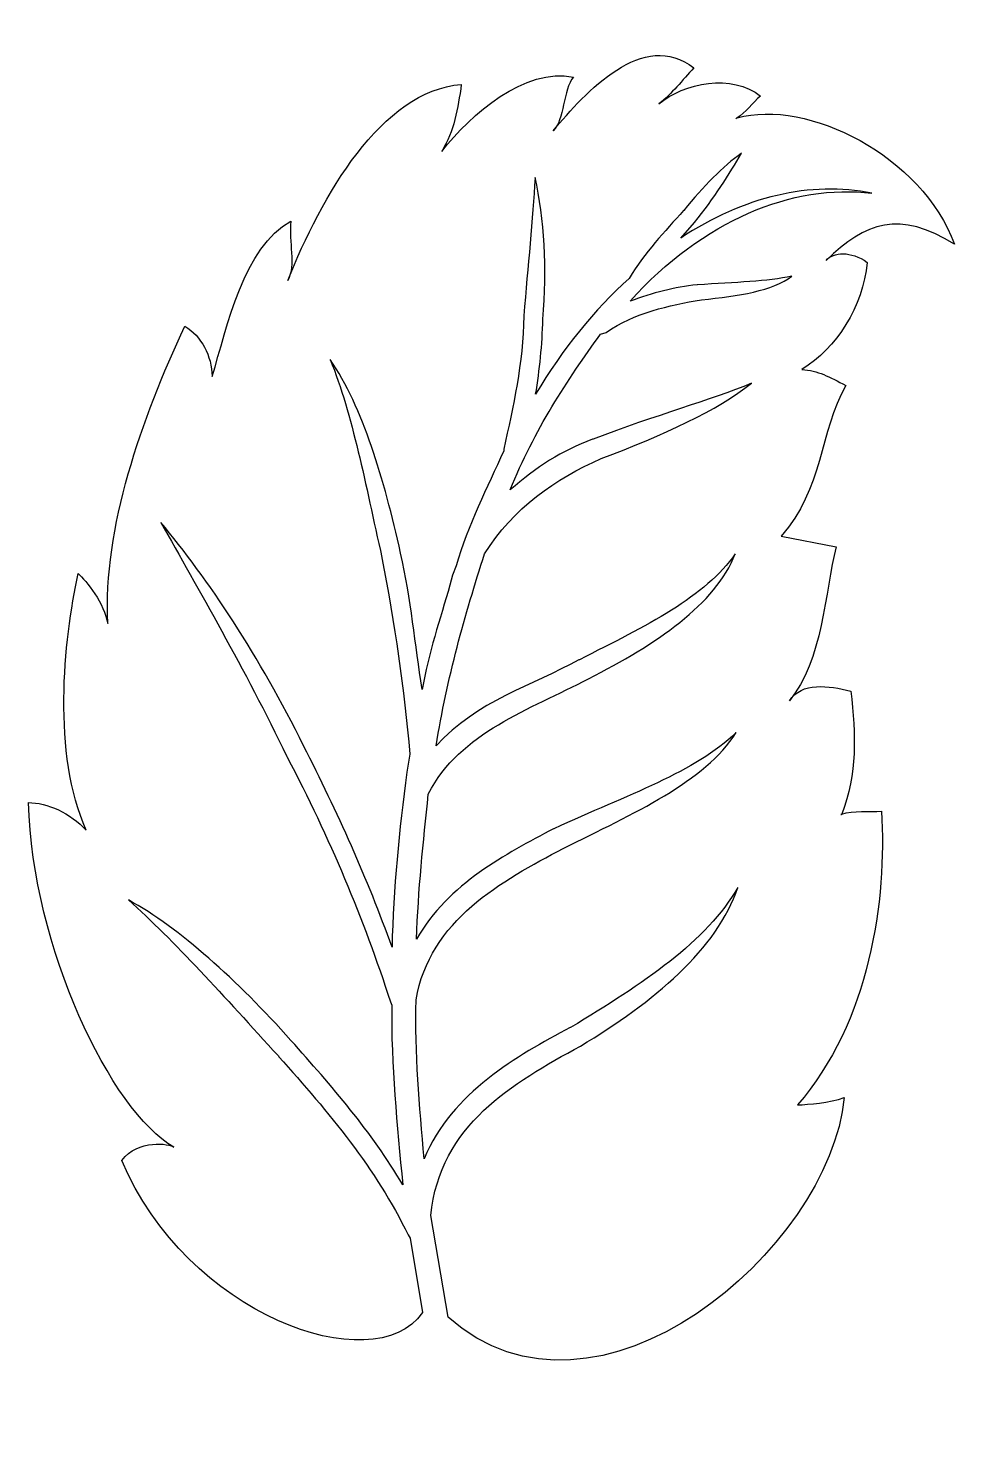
# Model space of a CAD drawing. Header units: centimetres. Extents: x -6.5 to 6.5, y -10.4 to 9.5.
import ezdxf

# ---------------------------------------------------------------- set-up
doc = ezdxf.new("R2010")
doc.units = ezdxf.units.CM
doc.header["$MEASUREMENT"] = 0
doc.layers.add('Camada 1', color=7, linetype='Continuous')

msp = doc.modelspace()

# ---------------------------------------------------------------- linework, layer by layer
at = {"layer": 'Camada 1'}
msp.add_open_spline([(-1.16673, -7.36642), (-1.60763, -6.45062), (-2.27573, -5.64919), (-2.97246, -4.87645), (-2.97246, -4.87645), (-2.97246, -4.87645), (-2.97868, -4.86571), (-2.97868, -4.86571), (-2.97868, -4.86571), (-3.73803, -4.03394), (-4.43479, -3.25403), (-5.07511, -2.68525), (-5.07511, -2.68525), (-4.35065, -3.08059), (-3.56005, -3.80505), (-2.8025, -4.64753), (-2.8025, -4.64753), (-2.23904, -5.28428), (-1.67736, -5.92115), (-1.24003, -6.66881), (-1.24003, -6.66881), (-1.31964, -5.83704), (-1.40547, -4.99101), (-1.39386, -4.15741), (-1.39386, -4.15741), (-1.39386, -4.15741), (-1.41355, -4.10907), (-1.41355, -4.10907), (-1.41355, -4.10907), (-1.78558, -2.94818), (-2.26498, -1.81233), (-2.85529, -0.68901), (-2.85529, -0.68901), (-2.85529, -0.68901), (-2.86066, -0.67827), (-2.86066, -0.67827), (-2.86066, -0.67827), (-3.44915, 0.54342), (-4.10653, 1.6739), (-4.62347, 2.59333), (-4.62347, 2.59333), (-3.96971, 1.81344), (-3.23274, 0.70799), (-2.62632, -0.53164), (-2.62632, -0.53164), (-2.15319, -1.45639), (-1.73015, -2.39198), (-1.39032, -3.34712), (-1.39032, -3.34712), (-1.37151, -2.52604), (-1.29189, -1.70501), (-1.18368, -0.8983), (-1.18368, -0.8983), (-1.18368, -0.8983), (-1.13989, -0.6461), (-1.13989, -0.6461), (-1.13989, -0.6461), (-1.21945, 0.26079), (-1.35635, 1.17844), (-1.53161, 2.09964), (-1.53161, 2.09964), (-1.53161, 2.09964), (-1.53161, 2.10321), (-1.53161, 2.10321), (-1.53161, 2.10321), (-1.76685, 3.14072), (-1.93767, 4.08518), (-2.25427, 4.87041), (-2.25427, 4.87041), (-1.79633, 4.19247), (-1.50391, 3.21224), (-1.27044, 2.16044), (-1.27044, 2.16044), (-1.12201, 1.51472), (-1.07187, 0.89044), (-0.969, 0.25721), (-0.969, 0.25721), (-0.88224, 0.75984), (-0.7168, 1.24458), (-0.58176, 1.71681), (-0.58176, 1.71681), (-0.58176, 1.71681), (-0.54691, 1.85638), (-0.54691, 1.85638), (-0.54691, 1.85638), (-0.54691, 1.85638), (-0.49592, 1.98338), (-0.49592, 1.98338), (-0.49592, 1.98338), (-0.32955, 2.56112), (-0.05854, 3.07984), (0.17038, 3.59141), (0.17038, 3.59141), (0.17038, 3.59141), (0.17038, 3.61467), (0.17038, 3.61467), (0.17038, 3.61467), (0.30455, 4.21392), (0.44229, 4.81495), (0.45034, 5.47855), (0.45034, 5.47855), (0.45034, 5.47855), (0.45304, 5.48215), (0.45304, 5.48215), (0.45304, 5.48215), (0.5067, 6.1798), (0.57914, 6.83266), (0.60862, 7.41403), (0.60862, 7.41403), (0.73829, 6.8398), (0.78306, 6.14041), (0.71776, 5.43386), (0.71776, 5.43386), (0.70969, 5.07434), (0.67392, 4.72552), (0.61669, 4.38386), (0.61669, 4.38386), (0.9915, 5.02063), (1.43857, 5.56446), (1.92511, 6.00449), (1.92511, 6.00449), (2.13982, 6.36581), (2.4225, 6.65735), (2.68542, 6.95432), (2.68542, 6.95432), (2.68542, 6.95432), (2.68899, 6.95431), (2.68899, 6.95431), (2.68899, 6.95431), (2.96625, 7.29417), (3.23091, 7.5696), (3.49573, 7.75385), (3.49573, 7.75385), (3.32759, 7.46942), (3.10933, 7.12065), (2.83739, 6.78614), (2.83739, 6.78614), (2.83739, 6.78614), (2.64422, 6.56614), (2.64422, 6.56614), (2.64422, 6.56614), (3.52245, 7.15288), (4.46516, 7.36574), (5.31667, 7.194), (5.31667, 7.194), (4.20756, 7.33172), (2.9555, 6.81477), (1.93593, 5.68426), (1.93593, 5.68426), (2.25068, 5.80412), (2.55836, 5.88103), (2.87327, 5.915), (2.87327, 5.915), (2.87327, 5.915), (2.87684, 5.9132), (2.87684, 5.9132), (2.87684, 5.9132), (3.41344, 5.94902), (3.86067, 5.95977), (4.1987, 6.03665), (4.1987, 6.03665), (3.92859, 5.83094), (3.45813, 5.75402), (2.93404, 5.70571), (2.93404, 5.70571), (2.47972, 5.62522), (1.9985, 5.52688), (1.60321, 5.2478), (1.60321, 5.2478), (1.60321, 5.2478), (1.5227, 5.22454), (1.5227, 5.22454), (1.5227, 5.22454), (1.06661, 4.58954), (0.59073, 3.87765), (0.26252, 3.04765), (0.26252, 3.04765), (0.61492, 3.36065), (0.99325, 3.60034), (1.40999, 3.75419), (1.40999, 3.75419), (1.40999, 3.75419), (1.42073, 3.75599), (1.42073, 3.75599), (1.42073, 3.75599), (2.30079, 4.09587), (3.05567, 4.29619), (3.63521, 4.5395), (3.63521, 4.5395), (3.15944, 4.1549), (2.40093, 3.81502), (1.53341, 3.4841), (1.53341, 3.4841), (0.89664, 3.21221), (0.30011, 2.78647), (-0.09703, 2.15325), (-0.09703, 2.15325), (-0.36889, 1.30545), (-0.62382, 0.41462), (-0.77317, -0.53169), (-0.77317, -0.53169), (-0.20881, 0.09976), (0.57557, 0.31442), (1.22216, 0.67219), (1.22216, 0.67219), (1.22216, 0.67219), (1.2293, 0.67396), (1.2293, 0.67396), (1.2293, 0.67396), (2.15944, 1.14262), (2.99846, 1.55584), (3.40629, 2.15504), (3.40629, 2.15504), (3.13438, 1.4449), (2.29546, 0.88504), (1.35632, 0.40747), (1.35632, 0.40747), (0.53979, -0.02362), (-0.44134, -0.33672), (-0.88319, -1.20419), (-0.88319, -1.20419), (-0.95386, -1.87673), (-1.0236, -2.55108), (-1.04956, -3.23444), (-1.04956, -3.23444), (-0.60144, -2.44736), (0.20345, -2.04665), (0.86446, -1.68901), (0.86446, -1.68901), (0.86446, -1.68901), (0.87061, -1.68899), (0.87061, -1.68899), (0.87061, -1.68899), (1.90362, -1.21488), (2.8517, -0.89831), (3.42061, -0.34382), (3.42061, -0.34382), (2.98413, -1.03605), (1.98599, -1.47253), (1.00221, -1.96619), (1.00221, -1.96619), (0.1489, -2.41156), (-0.86797, -2.96965), (-1.05493, -4.0823), (-1.05493, -4.0823), (-1.06924, -4.82102), (-1.00929, -5.56508), (-0.94134, -6.30385), (-0.94134, -6.30385), (-0.54957, -5.36839), (0.35731, -4.86571), (1.09878, -4.46859), (1.09878, -4.46859), (1.09878, -4.46859), (1.10595, -4.46684), (1.10595, -4.46684), (1.10595, -4.46684), (2.11481, -3.86227), (3.0145, -3.26121), (3.44204, -2.50996), (3.44204, -2.50996), (3.15941, -3.36859), (2.25967, -4.11807), (1.2437, -4.72804), (1.2437, -4.72804), (0.29202, -5.24321), (-0.71861, -5.8299), (-0.85008, -7.0945), (-0.85008, -7.0945), (-0.85008, -7.0945), (-0.60772, -8.51478), (-0.60772, -8.51478), (-0.60772, -8.51478), (1.46188, -10.36792), (4.73356, -7.56501), (4.92845, -5.44709), (4.92845, -5.44709), (4.72274, -5.524), (4.44019, -5.54189), (4.27562, -5.55081), (4.27562, -5.55081), (5.28268, -4.40061), (5.53128, -2.6709), (5.44905, -1.44567), (5.44905, -1.44567), (5.28091, -1.45996), (5.05905, -1.42606), (4.89456, -1.48684), (4.89456, -1.48684), (4.89456, -1.48684), (4.89096, -1.49216), (4.89096, -1.49216), (4.89096, -1.49216), (4.89096, -1.49216), (4.88379, -1.49044), (4.88379, -1.49044), (4.88379, -1.49044), (4.88379, -1.49044), (4.89453, -1.48684), (4.89453, -1.48684), (4.89453, -1.48684), (5.11625, -0.91082), (5.09125, -0.39033), (5.02325, 0.23576), (5.02325, 0.23576), (4.70842, 0.31265), (4.33816, 0.36459), (4.1629, 0.09979), (4.1629, 0.09979), (4.63513, 0.6579), (4.65659, 1.62739), (4.81753, 2.2517), (4.81753, 2.2517), (4.81753, 2.2517), (4.04659, 2.40013), (4.04659, 2.40013), (4.04659, 2.40013), (4.6387, 3.06376), (4.58319, 3.85084), (4.9517, 4.50727), (4.9517, 4.50727), (4.72625, 4.62713), (4.55819, 4.71658), (4.33816, 4.72907), (4.33816, 4.72907), (4.33816, 4.72907), (4.33642, 4.72906), (4.33642, 4.72906), (4.33642, 4.72906), (4.33642, 4.72906), (4.33642, 4.72906), (4.33642, 4.72906), (4.33642, 4.72906), (4.33642, 4.72906), (4.33816, 4.72906), (4.33816, 4.72906), (4.33816, 4.72906), (4.82293, 5.0332), (5.19319, 5.60377), (5.25042, 6.22808), (5.25042, 6.22808), (5.02322, 6.38903), (4.78004, 6.37651), (4.67619, 6.25491), (4.67619, 6.25491), (5.22361, 6.78617), (5.70301, 6.96145), (6.47213, 6.48031), (6.47213, 6.48031), (6.02136, 7.71277), (4.4151, 8.52308), (3.43127, 8.24757), (3.43127, 8.24757), (3.43127, 8.24757), (3.4277, 8.24756), (3.4277, 8.24756), (3.4277, 8.24756), (3.41339, 8.23147), (3.40981, 8.23147), (3.4277, 8.24576), (3.4277, 8.24576), (3.4277, 8.24576), (3.43127, 8.24756), (3.43127, 8.24756), (3.43127, 8.24756), (3.55465, 8.31376), (3.64773, 8.46936), (3.76036, 8.5517), (3.76036, 8.5517), (3.3669, 8.87187), (2.68538, 8.73947), (2.34008, 8.44256), (2.34008, 8.44256), (2.52256, 8.5839), (2.66568, 8.7753), (2.83019, 8.94519), (2.83019, 8.94519), (2.12722, 9.49796), (1.30974, 8.60716), (0.86256, 8.06691), (0.86256, 8.06691), (1.02004, 8.21362), (0.99858, 8.64293), (1.14524, 8.81822), (1.14524, 8.81822), (0.46997, 8.95771), (-0.29116, 8.2995), (-0.69539, 7.77894), (-0.69539, 7.77894), (-0.5228, 8.05445), (-0.46914, 8.37997), (-0.42173, 8.71443), (-0.42173, 8.71443), (-1.53967, 8.63217), (-2.38216, 7.13857), (-2.84637, 5.97589), (-2.84637, 5.97589), (-2.73006, 6.18869), (-2.8383, 6.51249), (-2.80343, 6.80406), (-2.80343, 6.80406), (-3.46079, 6.44632), (-3.69333, 5.32477), (-3.90349, 4.63252), (-3.90349, 4.63252), (-3.91066, 4.92049), (-4.05557, 5.19775), (-4.28452, 5.33552), (-4.28452, 5.33552), (-4.89716, 4.03864), (-5.42575, 2.51107), (-5.36402, 1.17844), (-5.36402, 1.17844), (-5.40606, 1.45213), (-5.66631, 1.78307), (-5.77547, 1.87784), (-5.77547, 1.87784), (-5.9856, 0.93158), (-6.13946, -0.6461), (-5.66366, -1.71044), (-5.66366, -1.71044), (-5.88454, -1.47066), (-6.21456, -1.3222), (-6.47213, -1.32405), (-6.47213, -1.32405), (-6.41493, -3.34171), (-5.32289, -5.63845), (-4.43836, -6.14116), (-4.43836, -6.14116), (-4.49739, -6.09097), (-4.94186, -6.02302), (-5.16639, -6.32528), (-5.16639, -6.32528), (-4.27829, -8.47184), (-1.64701, -9.43244), (-0.96549, -8.45396), (-0.96549, -8.45396), (-0.96549, -8.45396), (-1.13636, -7.4111), (-1.13636, -7.4111), (-1.13636, -7.4111), (-1.13636, -7.4111), (-1.16673, -7.36642), (-1.16673, -7.36642), (-1.16673, -7.36642), (-1.16673, -7.36642), (-1.16673, -7.36642), (-1.16673, -7.36642), (-1.16673, -7.36642), (-1.16673, -7.36642), (-1.16673, -7.36642), (-1.16673, -7.36642)], degree=3, knots=[0, 0, 0, 0, 0.00877193, 0.00877193, 0.00877193, 0.00877193, 0.01754386, 0.01754386, 0.01754386, 0.01754386, 0.02631579, 0.02631579, 0.02631579, 0.02631579, 0.03508772, 0.03508772, 0.03508772, 0.03508772, 0.04385965, 0.04385965, 0.04385965, 0.04385965, 0.05263158, 0.05263158, 0.05263158, 0.05263158, 0.06140351, 0.06140351, 0.06140351, 0.06140351, 0.07017544, 0.07017544, 0.07017544, 0.07017544, 0.07894737, 0.07894737, 0.07894737, 0.07894737, 0.0877193, 0.0877193, 0.0877193, 0.0877193, 0.09649123, 0.09649123, 0.09649123, 0.09649123, 0.10526316, 0.10526316, 0.10526316, 0.10526316, 0.11403509, 0.11403509, 0.11403509, 0.11403509, 0.12280702, 0.12280702, 0.12280702, 0.12280702, 0.13157895, 0.13157895, 0.13157895, 0.13157895, 0.14035088, 0.14035088, 0.14035088, 0.14035088, 0.14912281, 0.14912281, 0.14912281, 0.14912281, 0.15789474, 0.15789474, 0.15789474, 0.15789474, 0.16666667, 0.16666667, 0.16666667, 0.16666667, 0.1754386, 0.1754386, 0.1754386, 0.1754386, 0.18421053, 0.18421053, 0.18421053, 0.18421053, 0.19298246, 0.19298246, 0.19298246, 0.19298246, 0.20175439, 0.20175439, 0.20175439, 0.20175439, 0.21052632, 0.21052632, 0.21052632, 0.21052632, 0.21929825, 0.21929825, 0.21929825, 0.21929825, 0.22807018, 0.22807018, 0.22807018, 0.22807018, 0.23684211, 0.23684211, 0.23684211, 0.23684211, 0.24561404, 0.24561404, 0.24561404, 0.24561404, 0.25438596, 0.25438596, 0.25438596, 0.25438596, 0.26315789, 0.26315789, 0.26315789, 0.26315789, 0.27192982, 0.27192982, 0.27192982, 0.27192982, 0.28070175, 0.28070175, 0.28070175, 0.28070175, 0.28947368, 0.28947368, 0.28947368, 0.28947368, 0.29824561, 0.29824561, 0.29824561, 0.29824561, 0.30701754, 0.30701754, 0.30701754, 0.30701754, 0.31578947, 0.31578947, 0.31578947, 0.31578947, 0.3245614, 0.3245614, 0.3245614, 0.3245614, 0.33333333, 0.33333333, 0.33333333, 0.33333333, 0.34210526, 0.34210526, 0.34210526, 0.34210526, 0.35087719, 0.35087719, 0.35087719, 0.35087719, 0.35964912, 0.35964912, 0.35964912, 0.35964912, 0.36842105, 0.36842105, 0.36842105, 0.36842105, 0.37719298, 0.37719298, 0.37719298, 0.37719298, 0.38596491, 0.38596491, 0.38596491, 0.38596491, 0.39473684, 0.39473684, 0.39473684, 0.39473684, 0.40350877, 0.40350877, 0.40350877, 0.40350877, 0.4122807, 0.4122807, 0.4122807, 0.4122807, 0.42105263, 0.42105263, 0.42105263, 0.42105263, 0.42982456, 0.42982456, 0.42982456, 0.42982456, 0.43859649, 0.43859649, 0.43859649, 0.43859649, 0.44736842, 0.44736842, 0.44736842, 0.44736842, 0.45614035, 0.45614035, 0.45614035, 0.45614035, 0.46491228, 0.46491228, 0.46491228, 0.46491228, 0.47368421, 0.47368421, 0.47368421, 0.47368421, 0.48245614, 0.48245614, 0.48245614, 0.48245614, 0.49122807, 0.49122807, 0.49122807, 0.49122807, 0.5, 0.5, 0.5, 0.5, 0.50877193, 0.50877193, 0.50877193, 0.50877193, 0.51754386, 0.51754386, 0.51754386, 0.51754386, 0.52631579, 0.52631579, 0.52631579, 0.52631579, 0.53508772, 0.53508772, 0.53508772, 0.53508772, 0.54385965, 0.54385965, 0.54385965, 0.54385965, 0.55263158, 0.55263158, 0.55263158, 0.55263158, 0.56140351, 0.56140351, 0.56140351, 0.56140351, 0.57017544, 0.57017544, 0.57017544, 0.57017544, 0.57894737, 0.57894737, 0.57894737, 0.57894737, 0.5877193, 0.5877193, 0.5877193, 0.5877193, 0.59649123, 0.59649123, 0.59649123, 0.59649123, 0.60526316, 0.60526316, 0.60526316, 0.60526316, 0.61403509, 0.61403509, 0.61403509, 0.61403509, 0.62280702, 0.62280702, 0.62280702, 0.62280702, 0.63157895, 0.63157895, 0.63157895, 0.63157895, 0.64035088, 0.64035088, 0.64035088, 0.64035088, 0.64912281, 0.64912281, 0.64912281, 0.64912281, 0.65789474, 0.65789474, 0.65789474, 0.65789474, 0.66666667, 0.66666667, 0.66666667, 0.66666667, 0.6754386, 0.6754386, 0.6754386, 0.6754386, 0.68421053, 0.68421053, 0.68421053, 0.68421053, 0.69298246, 0.69298246, 0.69298246, 0.69298246, 0.70175439, 0.70175439, 0.70175439, 0.70175439, 0.71052632, 0.71052632, 0.71052632, 0.71052632, 0.71929825, 0.71929825, 0.71929825, 0.71929825, 0.72807018, 0.72807018, 0.72807018, 0.72807018, 0.73684211, 0.73684211, 0.73684211, 0.73684211, 0.74561404, 0.74561404, 0.74561404, 0.74561404, 0.75438596, 0.75438596, 0.75438596, 0.75438596, 0.76315789, 0.76315789, 0.76315789, 0.76315789, 0.77192982, 0.77192982, 0.77192982, 0.77192982, 0.78070175, 0.78070175, 0.78070175, 0.78070175, 0.78947368, 0.78947368, 0.78947368, 0.78947368, 0.79824561, 0.79824561, 0.79824561, 0.79824561, 0.80701754, 0.80701754, 0.80701754, 0.80701754, 0.81578947, 0.81578947, 0.81578947, 0.81578947, 0.8245614, 0.8245614, 0.8245614, 0.8245614, 0.83333333, 0.83333333, 0.83333333, 0.83333333, 0.84210526, 0.84210526, 0.84210526, 0.84210526, 0.85087719, 0.85087719, 0.85087719, 0.85087719, 0.85964912, 0.85964912, 0.85964912, 0.85964912, 0.86842105, 0.86842105, 0.86842105, 0.86842105, 0.87719298, 0.87719298, 0.87719298, 0.87719298, 0.88596491, 0.88596491, 0.88596491, 0.88596491, 0.89473684, 0.89473684, 0.89473684, 0.89473684, 0.90350877, 0.90350877, 0.90350877, 0.90350877, 0.9122807, 0.9122807, 0.9122807, 0.9122807, 0.92105263, 0.92105263, 0.92105263, 0.92105263, 0.92982456, 0.92982456, 0.92982456, 0.92982456, 0.93859649, 0.93859649, 0.93859649, 0.93859649, 0.94736842, 0.94736842, 0.94736842, 0.94736842, 0.95614035, 0.95614035, 0.95614035, 0.95614035, 0.96491228, 0.96491228, 0.96491228, 0.96491228, 0.97368421, 0.97368421, 0.97368421, 0.97368421, 0.98245614, 0.98245614, 0.98245614, 0.98245614, 1, 1, 1, 1], dxfattribs=at)

doc.saveas('drawing.dxf')
